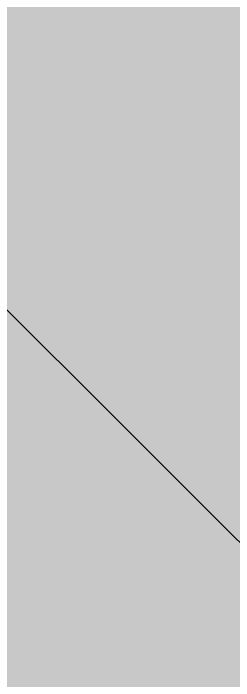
# Model space of a CAD drawing. Extents: x 0 to 196, y 0 to 139.
# Drawn here: x 81.9521 to 82.0491, y 80.5421 to 80.8365 of the extents above; entities that cross this region are included whole.
import ezdxf

# ---------------------------------------------------------------- set-up
doc = ezdxf.new("R2010")
doc.units = 0
doc.layers.get('0').update_dxf_attribs({"linetype": 'CONTINUOUS'})
for name, color, linetype in [('BOUND', 85, 'CONTINUOUS'), ('COND', 80, 'CONTINUOUS'), ('COND2', 2, 'CONTINUOUS')]:
    doc.layers.add(name, color=color, linetype=linetype)

# ---------------------------------------------------------------- blocks, each defined once
blk = doc.blocks.new('C262_5_H175')
at = {"layer": 'COND'}
blk.add_hatch(color=256, dxfattribs=at).paths.add_polyline_path([(1.3126, 0, 1), (-1.3126, 0, 1)], flags=0)
at = {"layer": 'COND2'}
blk.add_hatch(color=256, dxfattribs=at).paths.add_polyline_path([(1.3126, 0, 1), (-1.3126, 0, 1)], flags=0)
blk = doc.blocks.new('PLC_SHDR3W155P0X396_1X3_1173X1001X1536P')
at = {"layer": 'BOUND'}
blk.add_solid([(-10.095, -5.385), (2.185, -5.385), (-10.095, 5.685), (2.185, 5.685)], dxfattribs=at)
at = {"layer": 'COND'}
blk.add_blockref('C262_5_H175', (-7.92, 0), dxfattribs=at)
blk = doc.blocks.new('FIGURE_DIAMOND')
blk.add_lwpolyline([(-0.5, 0), (0, 0.5), (0.5, 0), (0, -0.5)], close=True)

msp = doc.modelspace()

# ---------------------------------------------------------------- block references
msp.add_blockref('PLC_SHDR3W155P0X396_1X3_1173X1001X1536P', (90.17, 81.28))
at = {"layer": 'MANUFACTURING_NCDRILL_FIGURE', "xscale": 1.7501, "yscale": 1.7501}
msp.add_blockref('FIGURE_DIAMOND', (82.25, 81.28), dxfattribs=at)

doc.saveas('drawing.dxf')
